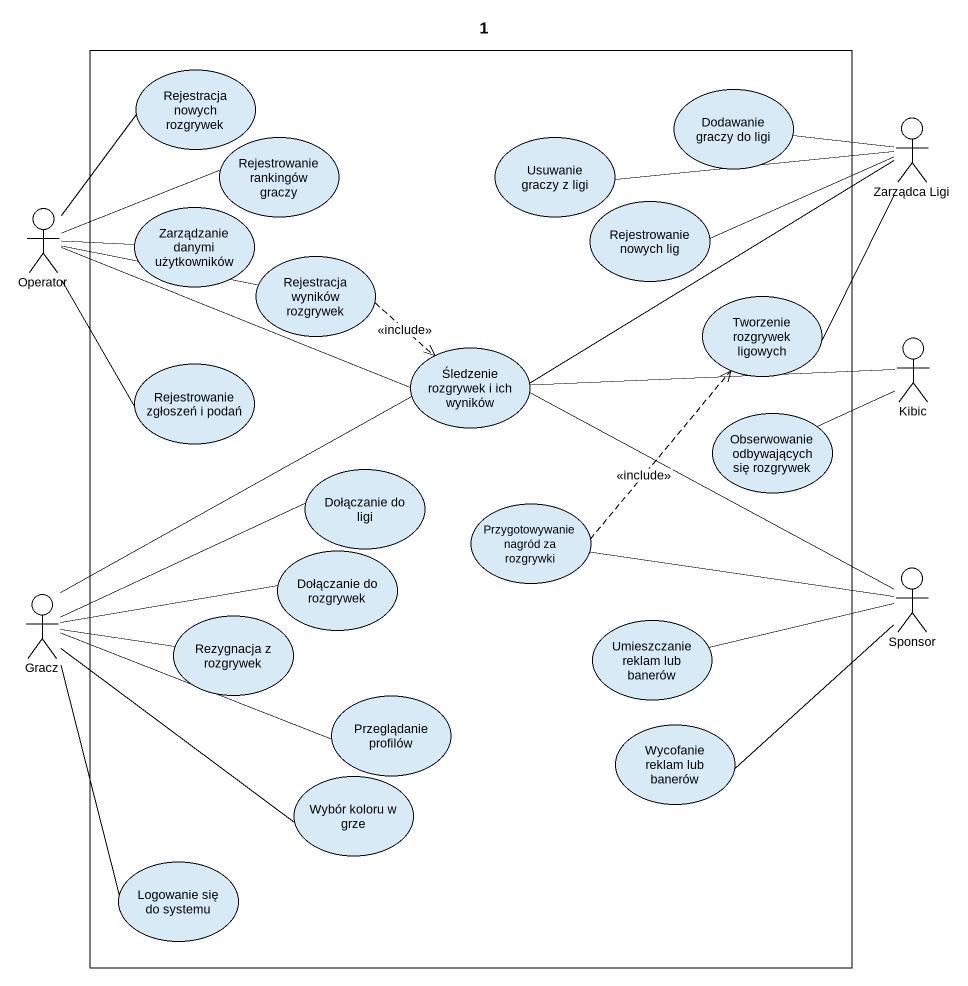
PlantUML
@startuml
title 1
rectangle " " as rectangle1 {
  usecase "Rejestracja nowych rozgrywek" as Rejestracja_nowych_rozgrywek
  usecase "Dodawanie graczy do ligi" as Dodawanie_graczy_do_ligi
  usecase "Rejestrowanie rankingów graczy" as Rejestrowanie_rankingów
  usecase "Usuwanie graczy z ligi" as Usuwanie_graczy_z_ligi
  usecase "Zarządzanie danymi użytkowników" as Zarządzanie_danymi
  usecase "Rejestrowanie nowych lig" as Rejestrowanie_nowych_lig
  usecase "Rejestracja wyników rozgrywek" as Rejestracja_wyników
  usecase "Tworzenie rozgrywek ligowych" as Tworzenie_rozgrywek_ligowych
  usecase "Rejestrowanie zgłoszeń i podań" as Rejestrowanie_zgłoszeń_i
  usecase "Śledzenie rozgrywek i ich wyników" as Śledzenie_rozgrywek_i_ich
  usecase "Obserwowanie odbywających się rozgrywek" as Obserwowanie_odbywających
  usecase "Dołączanie do ligi" as Dołączanie_do_ligi
  usecase "Przygotowywanie nagród za rozgrywki" as Przygotowywanie_nagród_za
  usecase "Dołączanie do rozgrywek" as Dołączanie_do_rozgrywek
  usecase "Rezygnacja z rozgrywek" as Rezygnacja_z_rozgrywek
  usecase "Umieszczanie reklam lub banerów" as Umieszczanie_reklam_lub
  usecase "Przeglądanie profilów" as Przeglądanie_profilów
  usecase "Wycofanie reklam lub banerów" as Wycofanie_reklam_lub_banerów
  usecase "Wybór koloru w grze" as Wybór_koloru_w_grze
  usecase "Logowanie się do systemu" as Logowanie_się_do_systemu
}
actor "Zarządca Ligi" as Zarządca_Ligi
actor Operator
actor Kibic
actor Sponsor
actor Gracz
Zarządca_Ligi -left- Dodawanie_graczy_do_ligi
Zarządca_Ligi -left- Usuwanie_graczy_z_ligi
Zarządca_Ligi -left- Rejestrowanie_nowych_lig
Zarządca_Ligi -- Tworzenie_rozgrywek_ligowych
Zarządca_Ligi -left- Śledzenie_rozgrywek_i_ich
Operator -up- Rejestracja_nowych_rozgrywek
Operator -right- Rejestrowanie_rankingów
Operator -right- Zarządzanie_danymi
Operator -right- Rejestracja_wyników
Operator -- Rejestrowanie_zgłoszeń_i
Operator -right- Śledzenie_rozgrywek_i_ich
Rejestracja_wyników .right.> Śledzenie_rozgrywek_i_ich : <<include>>
Kibic -left- Śledzenie_rozgrywek_i_ich
Kibic -left- Obserwowanie_odbywających
Przygotowywanie_nagród_za .up.> Tworzenie_rozgrywek_ligowych : <<include>>
Sponsor -left- Śledzenie_rozgrywek_i_ich
Sponsor -left- Przygotowywanie_nagród_za
Gracz -up- Śledzenie_rozgrywek_i_ich
Gracz -right- Dołączanie_do_ligi
Gracz -right- Dołączanie_do_rozgrywek
Gracz -right- Rezygnacja_z_rozgrywek
Gracz -right- Przeglądanie_profilów
Gracz -right- Wybór_koloru_w_grze
Gracz -- Logowanie_się_do_systemu
Umieszczanie_reklam_lub -right- Sponsor
Wycofanie_reklam_lub_banerów -up- Sponsor
@enduml
